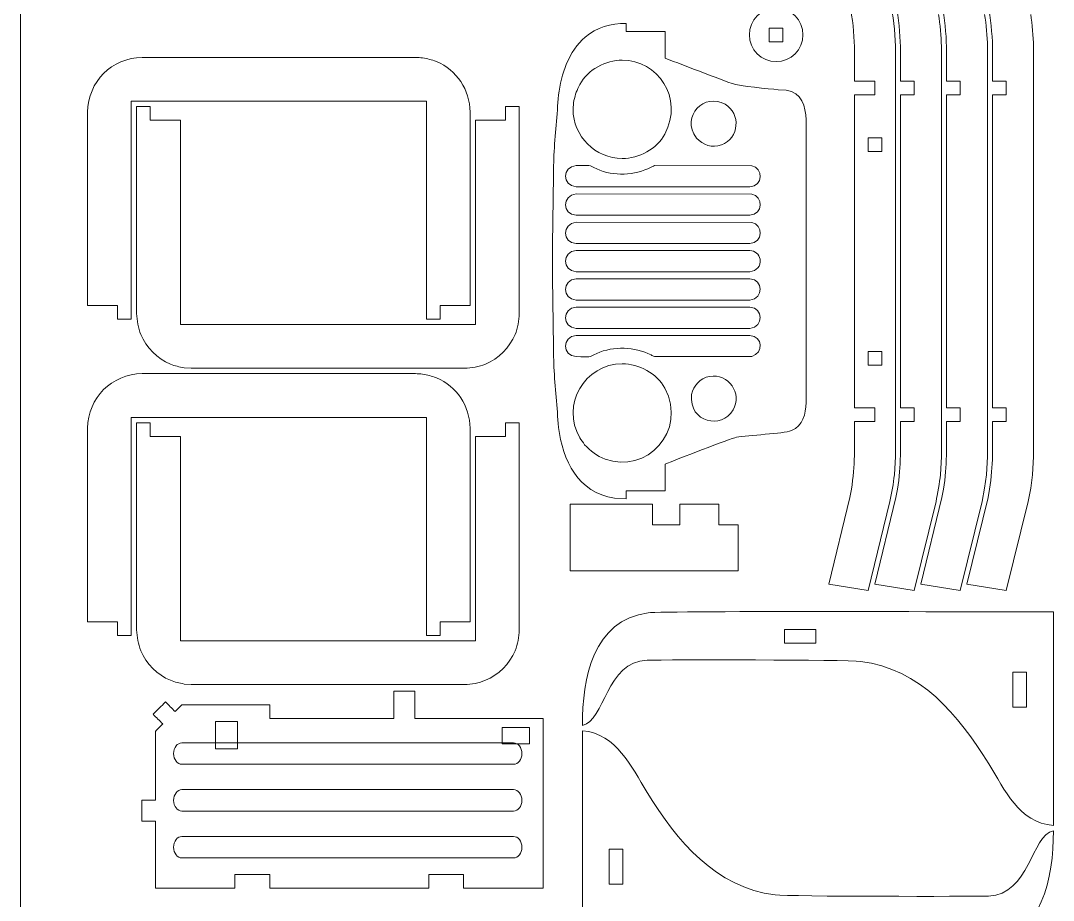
# Model space of a CAD drawing. Header units: centimetres. Extents: x -58 to 58, y -52 to 52.
# Drawn here: x -57.59 to -34.66, y -30.76 to -11.23 of the extents above; entities that cross this region are included whole.
import ezdxf

# ---------------------------------------------------------------- set-up
doc = ezdxf.new("R2010")
doc.units = ezdxf.units.CM
doc.header["$MEASUREMENT"] = 0
doc.layers.add('Camada 1', color=7, linetype='Continuous')

msp = doc.modelspace()

# ---------------------------------------------------------------- linework, layer by layer
at = {"layer": 'Camada 1', "color": 5, "lineweight": 9}
msp.add_open_spline([(-57.5936, -1.19), (-57.5936, -1.19), (-57.5936, -51.17007), (-57.5936, -51.17007)], degree=3, dxfattribs=at)
at = {"layer": 'Camada 1', "color": 3, "lineweight": 9}
for points in [[(-41.40949, -11.54384), (-41.40949, -11.21524), (-41.1431, -10.94884), (-40.81449, -10.94884)], [(-40.81449, -10.94884), (-40.48588, -10.94884), (-40.21949, -11.21524), (-40.21949, -11.54384)], [(-39.17685, -10.88888), (-39.11894, -11.15965), (-39.08387, -11.52896), (-39.076, -11.80459)], [(-38.16567, -11.79617), (-38.17573, -11.46301), (-38.21519, -11.12442), (-38.28666, -10.79863)], [(-38.15438, -10.88888), (-38.09647, -11.15964), (-38.06139, -11.52897), (-38.05351, -11.80459)], [(-37.13189, -10.88888), (-37.07401, -11.15953), (-37.03892, -11.52909), (-37.03104, -11.80459)], [(-36.10946, -10.88888), (-36.05158, -11.15957), (-36.01647, -11.52904), (-36.0086, -11.80459)], [(-37.1432, -11.79617), (-37.14936, -11.59187), (-37.17379, -11.29864), (-37.20684, -11.09506)], [(-36.12074, -11.79617), (-36.1269, -11.59193), (-36.15133, -11.2986), (-36.18437, -11.09506)], [(-35.09829, -11.79617), (-35.10445, -11.59193), (-35.12888, -11.2986), (-35.16193, -11.09506)], [(-44.1486, -11.2886), (-44.48699, -11.2928), (-44.79611, -11.37121), (-45.05901, -11.59595)], [(-44.1486, -11.4681), (-44.1486, -11.40827), (-44.1486, -11.34843), (-44.1486, -11.2886)], [(-45.05901, -11.59595), (-45.4171, -11.90207), (-45.59464, -12.42268), (-45.64727, -12.87794)], [(-43.28061, -11.4681), (-43.56994, -11.4681), (-43.85927, -11.4681), (-44.1486, -11.4681)], [(-43.28061, -12.06285), (-43.28061, -11.8646), (-43.28061, -11.66635), (-43.28061, -11.4681)], [(-40.81449, -12.13884), (-41.1431, -12.13884), (-41.40949, -11.87245), (-41.40949, -11.54384)], [(-40.21949, -11.54384), (-40.21949, -11.87245), (-40.48588, -12.13884), (-40.81449, -12.13884)], [(-39.076, -11.80459), (-39.076, -11.80459), (-39.07498, -12.57318), (-39.07498, -12.57318)], [(-38.16567, -20.90905), (-38.16567, -20.90905), (-38.16567, -11.79617), (-38.16567, -11.79617)], [(-38.05351, -11.80459), (-38.05351, -11.80459), (-38.0525, -12.57318), (-38.0525, -12.57318)], [(-37.1432, -20.90905), (-37.1432, -20.90905), (-37.1432, -11.79617), (-37.1432, -11.79617)], [(-37.03104, -11.80459), (-37.03104, -11.80459), (-37.03004, -12.57318), (-37.03004, -12.57318)], [(-36.12074, -20.90905), (-36.12074, -20.90905), (-36.12074, -11.79617), (-36.12074, -11.79617)], [(-36.0086, -11.80459), (-36.0086, -11.80459), (-36.0076, -12.57318), (-36.0076, -12.57318)], [(-35.09829, -20.90905), (-35.09829, -20.90905), (-35.09829, -11.79617), (-35.09829, -11.79617)], [(-41.79412, -12.62761), (-42.28962, -12.43935), (-42.78512, -12.25111), (-43.28061, -12.06285)], [(-39.07498, -12.57318), (-39.07498, -12.57318), (-38.6198, -12.57318), (-38.6198, -12.57318)], [(-38.6198, -12.57318), (-38.6198, -12.57318), (-38.6198, -12.87662), (-38.6198, -12.87662)], [(-38.0525, -12.57318), (-38.0525, -12.57318), (-37.74906, -12.57318), (-37.74906, -12.57318)], [(-37.74906, -12.57318), (-37.74906, -12.57318), (-37.74906, -12.87662), (-37.74906, -12.87662)], [(-37.03004, -12.57318), (-37.03004, -12.57318), (-36.7266, -12.57318), (-36.7266, -12.57318)], [(-36.7266, -12.57318), (-36.7266, -12.57318), (-36.7266, -12.87662), (-36.7266, -12.87662)], [(-36.0076, -12.57318), (-36.0076, -12.57318), (-35.70415, -12.57318), (-35.70415, -12.57318)], [(-35.70415, -12.57318), (-35.70415, -12.57318), (-35.70415, -12.87662), (-35.70415, -12.87662)], [(-40.7696, -12.76158), (-40.96631, -12.74346), (-41.63592, -12.68069), (-41.79412, -12.62761)], [(-40.59254, -12.77421), (-40.59254, -12.77421), (-40.7696, -12.76158), (-40.7696, -12.76158)], [(-40.15132, -13.42789), (-40.15523, -13.13392), (-40.25322, -12.81689), (-40.59254, -12.77421)], [(-45.64727, -12.87794), (-45.68288, -13.32373), (-45.71848, -13.76952), (-45.75409, -14.21531)], [(-38.6198, -12.87662), (-38.6198, -12.87662), (-39.07495, -12.87664), (-39.07495, -12.87664)], [(-39.07495, -12.87664), (-39.07495, -12.87664), (-39.07495, -19.82858), (-39.07495, -19.82858)], [(-37.74906, -12.87662), (-37.74906, -12.87662), (-38.05248, -12.87664), (-38.05248, -12.87664)], [(-38.05248, -12.87664), (-38.05248, -12.87664), (-38.05248, -19.82858), (-38.05248, -19.82858)], [(-36.7266, -12.87662), (-36.7266, -12.87662), (-37.03001, -12.87664), (-37.03001, -12.87664)], [(-37.03001, -12.87664), (-37.03001, -12.87664), (-37.03001, -19.82858), (-37.03001, -19.82858)], [(-35.70415, -12.87662), (-35.70415, -12.87662), (-36.00756, -12.87664), (-36.00756, -12.87664)], [(-36.00756, -12.87664), (-36.00756, -12.87664), (-36.00756, -19.82858), (-36.00756, -19.82858)], [(-54.71397, -13.13505), (-54.71397, -13.13505), (-55.0174, -13.13505), (-55.0174, -13.13505)], [(-55.0174, -13.13505), (-55.0174, -13.13505), (-55.0174, -17.73305), (-55.0174, -17.73305)], [(-54.71397, -13.4385), (-54.71397, -13.4385), (-54.71397, -13.13505), (-54.71397, -13.13505)], [(-46.52106, -13.13505), (-46.52106, -13.13505), (-46.8245, -13.13505), (-46.8245, -13.13505)], [(-46.8245, -13.13505), (-46.8245, -13.13505), (-46.8245, -13.4385), (-46.8245, -13.4385)], [(-46.52106, -17.73305), (-46.52106, -17.73305), (-46.52106, -13.13505), (-46.52106, -13.13505)], [(-54.04639, -13.4385), (-54.04639, -13.4385), (-54.71397, -13.4385), (-54.71397, -13.4385)], [(-54.04639, -17.97579), (-54.04639, -17.97579), (-54.04639, -13.4385), (-54.04639, -13.4385)], [(-46.8245, -13.4385), (-46.8245, -13.4385), (-47.49208, -13.4385), (-47.49208, -13.4385)], [(-47.49208, -13.4385), (-47.49208, -13.4385), (-47.49208, -17.97579), (-47.49208, -17.97579)], [(-40.1513, -19.70874), (-40.1513, -17.61513), (-40.15132, -15.5215), (-40.15132, -13.42789)], [(-45.75409, -14.21531), (-45.76368, -14.89856), (-45.77327, -15.58182), (-45.78286, -16.26507)], [(-45.78286, -16.26507), (-45.78286, -16.26507), (-45.78286, -16.87158), (-45.78286, -16.87158)], [(-45.78286, -16.87158), (-45.77327, -17.55483), (-45.76367, -18.23808), (-45.75407, -18.92133)], [(-55.0174, -17.73305), (-55.01222, -17.89147), (-54.98598, -18.05034), (-54.92501, -18.19753)], [(-46.61347, -18.19753), (-46.55249, -18.05034), (-46.52625, -17.89148), (-46.52106, -17.73305)], [(-47.49208, -17.97579), (-47.49208, -17.97579), (-54.04639, -17.97579), (-54.04639, -17.97579)], [(-54.92501, -18.19753), (-54.80479, -18.48777), (-54.55837, -18.73419), (-54.26812, -18.85442)], [(-47.27035, -18.85442), (-46.98008, -18.73418), (-46.73369, -18.48778), (-46.61347, -18.19753)], [(-54.26812, -18.85442), (-54.16245, -18.89817), (-54.07045, -18.91486), (-53.96208, -18.93642)], [(-53.96208, -18.93642), (-53.96208, -18.93642), (-53.80364, -18.9468), (-53.80364, -18.9468)], [(-53.80364, -18.9468), (-53.80364, -18.9468), (-47.73484, -18.9468), (-47.73484, -18.9468)], [(-47.73484, -18.9468), (-47.5764, -18.94162), (-47.41754, -18.91538), (-47.27035, -18.85442)], [(-45.75407, -18.92133), (-45.71847, -19.36712), (-45.68286, -19.81292), (-45.64726, -20.2587)], [(-54.89366, -19.0658), (-55.57417, -19.07692), (-56.09627, -19.59906), (-56.10741, -20.27956)], [(-48.82485, -19.0658), (-50.84779, -19.0658), (-52.87071, -19.0658), (-54.89366, -19.0658)], [(-48.66642, -19.07618), (-48.71923, -19.07272), (-48.77203, -19.06926), (-48.82485, -19.0658)], [(-48.36035, -19.15819), (-48.46601, -19.11442), (-48.55806, -19.09774), (-48.66642, -19.07618)], [(-47.61108, -20.27956), (-47.6192, -19.78378), (-47.90436, -19.34707), (-48.36035, -19.15819)], [(-40.47471, -20.32995), (-40.21674, -20.22745), (-40.15792, -19.95653), (-40.1513, -19.70874)], [(-39.07495, -19.82858), (-39.07495, -19.82858), (-38.6198, -19.8286), (-38.6198, -19.8286)], [(-38.6198, -19.8286), (-38.6198, -19.8286), (-38.6198, -20.13204), (-38.6198, -20.13204)], [(-38.05248, -19.82858), (-38.05248, -19.82858), (-37.74906, -19.8286), (-37.74906, -19.8286)], [(-37.74906, -19.8286), (-37.74906, -19.8286), (-37.74906, -20.13204), (-37.74906, -20.13204)], [(-37.03001, -19.82858), (-37.03001, -19.82858), (-36.7266, -19.8286), (-36.7266, -19.8286)], [(-36.7266, -19.8286), (-36.7266, -19.8286), (-36.7266, -20.13204), (-36.7266, -20.13204)], [(-36.00756, -19.82858), (-36.00756, -19.82858), (-35.70415, -19.8286), (-35.70415, -19.8286)], [(-35.70415, -19.8286), (-35.70415, -19.8286), (-35.70415, -20.13204), (-35.70415, -20.13204)], [(-55.1364, -24.87754), (-55.1364, -23.26396), (-55.1364, -21.65039), (-55.1364, -20.0368)], [(-55.1364, -20.0368), (-52.95162, -20.0368), (-50.76687, -20.0368), (-48.58209, -20.0368)], [(-54.71397, -20.1558), (-54.71397, -20.1558), (-55.0174, -20.1558), (-55.0174, -20.1558)], [(-55.0174, -20.1558), (-55.0174, -20.1558), (-55.0174, -24.7538), (-55.0174, -24.7538)], [(-54.71397, -20.45925), (-54.71397, -20.45925), (-54.71397, -20.1558), (-54.71397, -20.1558)], [(-48.58209, -20.0368), (-48.58209, -21.65039), (-48.58209, -23.26396), (-48.58209, -24.87754)], [(-46.52106, -20.1558), (-46.52106, -20.1558), (-46.8245, -20.1558), (-46.8245, -20.1558)], [(-46.8245, -20.1558), (-46.8245, -20.1558), (-46.8245, -20.45925), (-46.8245, -20.45925)], [(-46.52106, -24.7538), (-46.52106, -24.7538), (-46.52106, -20.1558), (-46.52106, -20.1558)], [(-39.07498, -20.13204), (-39.07571, -20.6863), (-39.05857, -21.08973), (-39.14354, -21.63489)], [(-38.6198, -20.13204), (-38.6198, -20.13204), (-39.07498, -20.13204), (-39.07498, -20.13204)], [(-38.0525, -20.13204), (-38.05324, -20.68645), (-38.0361, -21.0896), (-38.12107, -21.63489)], [(-37.74906, -20.13204), (-37.74906, -20.13204), (-38.0525, -20.13204), (-38.0525, -20.13204)], [(-37.03004, -20.13204), (-37.03077, -20.6866), (-37.01362, -21.08945), (-37.0986, -21.63489)], [(-36.7266, -20.13204), (-36.7266, -20.13204), (-37.03004, -20.13204), (-37.03004, -20.13204)], [(-36.0076, -20.13204), (-36.00832, -20.68647), (-35.99118, -21.08957), (-36.07616, -21.63489)], [(-35.70415, -20.13204), (-35.70415, -20.13204), (-36.0076, -20.13204), (-36.0076, -20.13204)], [(-56.10741, -20.27956), (-56.10741, -21.71108), (-56.10741, -23.1426), (-56.10741, -24.57411)], [(-47.61108, -24.57411), (-47.61108, -23.1426), (-47.61108, -21.71108), (-47.61108, -20.27956)], [(-45.64726, -20.2587), (-45.56266, -20.99041), (-45.2071, -21.70859), (-44.40814, -21.8307)], [(-41.69262, -20.47936), (-41.44457, -20.43005), (-40.65791, -20.40274), (-40.47471, -20.32995)], [(-54.04639, -20.45925), (-54.04639, -20.45925), (-54.71397, -20.45925), (-54.71397, -20.45925)], [(-54.04639, -24.99654), (-54.04639, -24.99654), (-54.04639, -20.45925), (-54.04639, -20.45925)], [(-46.8245, -20.45925), (-46.8245, -20.45925), (-47.49208, -20.45925), (-47.49208, -20.45925)], [(-47.49208, -20.45925), (-47.49208, -20.45925), (-47.49208, -24.99654), (-47.49208, -24.99654)], [(-43.2806, -21.07382), (-43.04022, -20.98248), (-41.84277, -20.50922), (-41.69262, -20.47936)], [(-43.28061, -21.66855), (-43.28061, -21.47031), (-43.2806, -21.27206), (-43.2806, -21.07382)], [(-38.18995, -21.31082), (-38.18995, -21.31082), (-38.16567, -20.90905), (-38.16567, -20.90905)], [(-37.16747, -21.31082), (-37.16747, -21.31082), (-37.1432, -20.90905), (-37.1432, -20.90905)], [(-36.14501, -21.31082), (-36.14501, -21.31082), (-36.12074, -20.90905), (-36.12074, -20.90905)], [(-35.12257, -21.31082), (-35.12257, -21.31082), (-35.09829, -20.90905), (-35.09829, -20.90905)], [(-38.28666, -21.90659), (-38.24867, -21.71019), (-38.20914, -21.51107), (-38.18995, -21.31082)], [(-37.2642, -21.90659), (-37.22871, -21.74487), (-37.18315, -21.47433), (-37.16747, -21.31082)], [(-36.18437, -21.61016), (-36.18437, -21.61016), (-36.14501, -21.31082), (-36.14501, -21.31082)], [(-35.16193, -21.61016), (-35.16193, -21.61016), (-35.12257, -21.31082), (-35.12257, -21.31082)], [(-44.14859, -21.84804), (-44.14859, -21.78821), (-44.14859, -21.72838), (-44.14859, -21.66854)], [(-44.14859, -21.66854), (-43.85926, -21.66854), (-43.56994, -21.66855), (-43.28061, -21.66855)], [(-39.14354, -21.63489), (-39.14354, -21.63489), (-39.17685, -21.81634), (-39.17685, -21.81634)], [(-38.12107, -21.63489), (-38.12107, -21.63489), (-38.15438, -21.81634), (-38.15438, -21.81634)], [(-37.0986, -21.63489), (-37.0986, -21.63489), (-37.13189, -21.81634), (-37.13189, -21.81634)], [(-36.24171, -21.90659), (-36.24171, -21.90659), (-36.18437, -21.61016), (-36.18437, -21.61016)], [(-36.07616, -21.63489), (-36.07616, -21.63489), (-36.10946, -21.81634), (-36.10946, -21.81634)], [(-35.21928, -21.90659), (-35.21928, -21.90659), (-35.16193, -21.61016), (-35.16193, -21.61016)], [(-45.39149, -21.96699), (-45.39149, -22.45899), (-45.39149, -22.95098), (-45.39149, -23.44297)], [(-43.56007, -21.96699), (-44.17054, -21.96699), (-44.78102, -21.96699), (-45.39149, -21.96699)], [(-44.40814, -21.8307), (-44.40814, -21.8307), (-44.14859, -21.84804), (-44.14859, -21.84804)], [(-43.56007, -22.4258), (-43.56007, -22.27286), (-43.56007, -22.11993), (-43.56007, -21.96699)], [(-42.08837, -21.96699), (-42.37679, -21.96699), (-42.66523, -21.96699), (-42.95365, -21.96699)], [(-42.95365, -21.96699), (-42.95365, -22.11993), (-42.95365, -22.27286), (-42.95365, -22.4258)], [(-42.08837, -22.4258), (-42.08837, -22.27286), (-42.08837, -22.11993), (-42.08837, -21.96699)], [(-39.17685, -21.81634), (-39.17685, -21.81634), (-39.64718, -23.73951), (-39.64718, -23.73951)], [(-38.77155, -23.88038), (-38.77155, -23.88038), (-38.28666, -21.90659), (-38.28666, -21.90659)], [(-38.15438, -21.81634), (-38.15438, -21.81634), (-38.62471, -23.73951), (-38.62471, -23.73951)], [(-37.74906, -23.88038), (-37.74906, -23.88038), (-37.2642, -21.90659), (-37.2642, -21.90659)], [(-37.13189, -21.81634), (-37.13189, -21.81634), (-37.60224, -23.73951), (-37.60224, -23.73951)], [(-36.7266, -23.88038), (-36.7266, -23.88038), (-36.24171, -21.90659), (-36.24171, -21.90659)], [(-36.10946, -21.81634), (-36.10946, -21.81634), (-36.57979, -23.73951), (-36.57979, -23.73951)], [(-35.70415, -23.88038), (-35.70415, -23.88038), (-35.21928, -21.90659), (-35.21928, -21.90659)], [(-42.95365, -22.4258), (-43.15579, -22.4258), (-43.35793, -22.4258), (-43.56007, -22.4258)], [(-41.65996, -22.4258), (-41.80276, -22.4258), (-41.94557, -22.4258), (-42.08837, -22.4258)], [(-41.65996, -23.44297), (-41.65996, -23.10392), (-41.65996, -22.76485), (-41.65996, -22.4258)], [(-45.39149, -23.44297), (-44.14765, -23.44297), (-42.90381, -23.44297), (-41.65996, -23.44297)], [(-39.64718, -23.73951), (-39.64718, -23.73951), (-38.77155, -23.88038), (-38.77155, -23.88038)], [(-38.62471, -23.73951), (-38.62471, -23.73951), (-37.74906, -23.88038), (-37.74906, -23.88038)], [(-37.60224, -23.73951), (-37.60224, -23.73951), (-36.7266, -23.88038), (-36.7266, -23.88038)], [(-36.57979, -23.73951), (-36.57979, -23.73951), (-35.70415, -23.88038), (-35.70415, -23.88038)], [(-43.65514, -24.37588), (-44.88859, -24.54101), (-45.11692, -25.83321), (-45.11692, -26.87496)], [(-34.65855, -24.35694), (-35.68379, -24.35694), (-43.31067, -24.32976), (-43.65514, -24.37588)], [(-34.65855, -29.09952), (-34.65855, -29.09952), (-34.65855, -24.35694), (-34.65855, -24.35694)], [(-56.10741, -24.57411), (-55.88489, -24.57411), (-55.66237, -24.57411), (-55.43984, -24.57411)], [(-55.43984, -24.57411), (-55.43984, -24.67526), (-55.43984, -24.77639), (-55.43984, -24.87754)], [(-55.0174, -24.7538), (-55.01222, -24.91222), (-54.98598, -25.07109), (-54.92501, -25.21828)], [(-48.27865, -24.87754), (-48.27865, -24.77639), (-48.27865, -24.67526), (-48.27865, -24.57411)], [(-48.27865, -24.57411), (-48.05612, -24.57411), (-47.83361, -24.57411), (-47.61108, -24.57411)], [(-46.61347, -25.21828), (-46.55249, -25.07109), (-46.52625, -24.91223), (-46.52106, -24.7538)], [(-55.43984, -24.87754), (-55.33869, -24.87754), (-55.23755, -24.87754), (-55.1364, -24.87754)], [(-47.49208, -24.99654), (-47.49208, -24.99654), (-54.04639, -24.99654), (-54.04639, -24.99654)], [(-48.58209, -24.87754), (-48.48095, -24.87754), (-48.3798, -24.87754), (-48.27865, -24.87754)], [(-54.92501, -25.21828), (-54.80479, -25.50852), (-54.55837, -25.75494), (-54.26812, -25.87517)], [(-47.27035, -25.87517), (-46.98008, -25.75493), (-46.73369, -25.50853), (-46.61347, -25.21828)], [(-45.11692, -26.87496), (-44.61972, -26.77901), (-44.59639, -25.45532), (-43.67821, -25.42882)], [(-43.67821, -25.42882), (-43.27589, -25.41721), (-39.24625, -25.41622), (-38.94085, -25.45447)], [(-38.94085, -25.45447), (-37.61275, -25.62077), (-36.76698, -26.63823), (-36.09339, -27.72934)], [(-54.26812, -25.87517), (-54.16245, -25.91892), (-54.07045, -25.93561), (-53.96208, -25.95717)], [(-47.73484, -25.96755), (-47.5764, -25.96237), (-47.41754, -25.93613), (-47.27035, -25.87517)], [(-53.96208, -25.95717), (-53.96208, -25.95717), (-53.80364, -25.96755), (-53.80364, -25.96755)], [(-53.80364, -25.96755), (-53.80364, -25.96755), (-47.73484, -25.96755), (-47.73484, -25.96755)], [(-48.84265, -26.11901), (-48.99801, -26.11901), (-49.15339, -26.11901), (-49.30876, -26.11901)], [(-49.30876, -26.11901), (-49.30876, -26.32131), (-49.30876, -26.52361), (-49.30876, -26.72591)], [(-48.84265, -26.72591), (-48.84265, -26.52361), (-48.84265, -26.32131), (-48.84265, -26.11901)], [(-54.37728, -26.35479), (-54.46883, -26.44633), (-54.56038, -26.53789), (-54.65193, -26.62944)], [(-54.16271, -26.56935), (-54.23423, -26.49784), (-54.30576, -26.4263), (-54.37728, -26.35479)], [(-54.01583, -26.42246), (-54.06478, -26.47143), (-54.11375, -26.52039), (-54.16271, -26.56935)], [(-52.06086, -26.42246), (-52.71252, -26.42246), (-53.36417, -26.42246), (-54.01583, -26.42246)], [(-52.06086, -26.72591), (-52.06086, -26.62476), (-52.06086, -26.52361), (-52.06086, -26.42246)], [(-54.65193, -26.62944), (-54.58041, -26.70096), (-54.50888, -26.77249), (-54.43736, -26.84401)], [(-49.30876, -26.72591), (-50.22613, -26.72591), (-51.14349, -26.72591), (-52.06086, -26.72591)], [(-45.99063, -26.72591), (-46.9413, -26.72591), (-47.89198, -26.72591), (-48.84265, -26.72591)], [(-45.99063, -30.4865), (-45.99063, -29.23297), (-45.99063, -27.97945), (-45.99063, -26.72591)], [(-54.43736, -26.84401), (-54.49229, -26.89894), (-54.54722, -26.95387), (-54.60215, -27.0088)], [(-54.60215, -27.0088), (-54.60215, -27.51781), (-54.60215, -28.02683), (-54.60215, -28.53584)], [(-45.11692, -26.99396), (-45.11692, -26.99396), (-45.11692, -31.73654), (-45.11692, -31.73654)], [(-43.68208, -28.36414), (-44.0398, -27.78469), (-44.34972, -27.06681), (-45.11692, -26.99396)], [(-36.09339, -27.72934), (-35.73568, -28.30879), (-35.42575, -29.02667), (-34.65855, -29.09952)], [(-40.83463, -30.63901), (-42.16273, -30.47271), (-43.00849, -29.45525), (-43.68208, -28.36414)], [(-54.60215, -28.53584), (-54.7033, -28.53584), (-54.80445, -28.53584), (-54.9056, -28.53584)], [(-54.9056, -28.53584), (-54.9056, -28.69121), (-54.9056, -28.84656), (-54.9056, -29.00193)], [(-54.9056, -29.00193), (-54.80445, -29.00193), (-54.7033, -29.00193), (-54.60215, -29.00193)], [(-54.60215, -29.00193), (-54.60215, -29.49679), (-54.60215, -29.99164), (-54.60215, -30.4865)], [(-36.12033, -31.7176), (-34.88689, -31.55247), (-34.65855, -30.26027), (-34.65855, -29.21852)], [(-34.65855, -29.21852), (-35.15576, -29.31447), (-35.17908, -30.63815), (-36.09726, -30.66466)], [(-52.83768, -30.4865), (-52.83768, -30.38535), (-52.83768, -30.2842), (-52.83768, -30.18305)], [(-52.83768, -30.18305), (-52.57874, -30.18305), (-52.3198, -30.18305), (-52.06086, -30.18305)], [(-52.06086, -30.18305), (-52.06086, -30.2842), (-52.06086, -30.38535), (-52.06086, -30.4865)], [(-48.53192, -30.4865), (-48.53192, -30.38535), (-48.53192, -30.2842), (-48.53192, -30.18305)], [(-48.53192, -30.18305), (-48.27297, -30.18305), (-48.01404, -30.18305), (-47.75509, -30.18305)], [(-47.75509, -30.18305), (-47.75509, -30.2842), (-47.75509, -30.38535), (-47.75509, -30.4865)], [(-54.60215, -30.4865), (-54.014, -30.4865), (-53.42584, -30.4865), (-52.83768, -30.4865)], [(-52.06086, -30.4865), (-50.88455, -30.4865), (-49.70823, -30.4865), (-48.53192, -30.4865)], [(-47.75509, -30.4865), (-47.16694, -30.4865), (-46.57879, -30.4865), (-45.99063, -30.4865)], [(-36.09726, -30.66466), (-36.49959, -30.67627), (-40.52922, -30.67726), (-40.83463, -30.63901)]]:
    msp.add_open_spline(points, degree=3, dxfattribs=at)
at = {"layer": 'Camada 1', "lineweight": 9}
for points in [[(-40.66277, -11.39212), (-40.66277, -11.39212), (-40.96622, -11.39212), (-40.96622, -11.39212)], [(-40.96622, -11.39212), (-40.96622, -11.39212), (-40.9662, -11.69557), (-40.9662, -11.69557)], [(-40.66277, -11.69557), (-40.66277, -11.69557), (-40.66277, -11.39212), (-40.66277, -11.39212)], [(-40.9662, -11.69557), (-40.9662, -11.69557), (-40.66277, -11.69557), (-40.66277, -11.69557)], [(-54.89366, -12.04505), (-55.57417, -12.05617), (-56.09627, -12.57831), (-56.10741, -13.25881)], [(-48.82485, -12.04505), (-50.84779, -12.04505), (-52.87071, -12.04505), (-54.89366, -12.04505)], [(-48.66642, -12.05543), (-48.71923, -12.05197), (-48.77203, -12.04851), (-48.82485, -12.04505)], [(-48.36035, -12.13744), (-48.46601, -12.09367), (-48.55806, -12.07699), (-48.66642, -12.05543)], [(-47.61108, -13.25881), (-47.6192, -12.76303), (-47.90436, -12.32632), (-48.36035, -12.13744)], [(-45.1764, -12.64576), (-45.00353, -12.3187), (-44.59594, -12.10419), (-44.23224, -12.10419)], [(-44.23224, -12.10419), (-43.45146, -12.10418), (-42.85683, -12.93382), (-43.28807, -13.74953)], [(-45.30807, -13.00111), (-45.27273, -12.8724), (-45.23928, -12.76472), (-45.1764, -12.64576)], [(-42.58634, -13.83896), (-42.94456, -13.33253), (-42.39217, -12.82528), (-41.95042, -13.08368)], [(-55.1364, -17.85679), (-55.1364, -16.24321), (-55.1364, -14.62965), (-55.1364, -13.01605)], [(-55.1364, -13.01605), (-52.95162, -13.01605), (-50.76687, -13.01605), (-48.58209, -13.01605)], [(-48.58209, -13.01605), (-48.58209, -14.62965), (-48.58209, -16.24321), (-48.58209, -17.85679)], [(-45.32569, -13.19765), (-45.31982, -13.13214), (-45.31394, -13.06662), (-45.30807, -13.00111)], [(-56.10741, -13.25881), (-56.10741, -14.69034), (-56.10741, -16.12185), (-56.10741, -17.55336)], [(-47.61108, -17.55336), (-47.61108, -16.12185), (-47.61108, -14.69034), (-47.61108, -13.25881)], [(-44.23224, -14.2911), (-44.82761, -14.2911), (-45.32569, -13.79212), (-45.32569, -13.19765)], [(-41.95042, -13.08368), (-41.58793, -13.2957), (-41.63667, -13.84033), (-42.02834, -13.98581)], [(-43.28807, -13.74953), (-43.46098, -14.07658), (-43.86852, -14.2911), (-44.23224, -14.2911)], [(-42.02834, -13.98581), (-42.23942, -14.0642), (-42.43564, -13.98975), (-42.58634, -13.83896)], [(-38.77146, -13.82863), (-38.77146, -13.82863), (-38.46803, -13.82863), (-38.46803, -13.82863)], [(-38.77146, -14.13207), (-38.77146, -14.13207), (-38.77146, -13.82863), (-38.77146, -13.82863)], [(-38.46803, -13.82863), (-38.46803, -13.82863), (-38.46803, -14.13207), (-38.46803, -14.13207)], [(-38.46803, -14.13207), (-38.46803, -14.13207), (-38.77146, -14.13207), (-38.77146, -14.13207)], [(-45.25991, -14.91591), (-45.56989, -14.90196), (-45.56989, -14.46126), (-45.25991, -14.44731)], [(-45.25991, -14.44731), (-44.9153, -14.43957), (-44.99739, -14.4283), (-44.80065, -14.51968)], [(-43.59021, -14.48548), (-43.56645, -14.47276), (-43.5427, -14.46003), (-43.51893, -14.44731)], [(-43.51893, -14.44731), (-43.51893, -14.44731), (-41.35807, -14.4511), (-41.35807, -14.4511)], [(-44.80065, -14.51968), (-44.41618, -14.69824), (-43.96646, -14.66028), (-43.59021, -14.48548)], [(-41.35807, -14.4511), (-41.09353, -14.49915), (-41.10233, -14.90252), (-41.40004, -14.91591)], [(-45.25991, -15.54481), (-45.5677, -15.5379), (-45.57209, -15.10435), (-45.25991, -15.0762)], [(-41.40004, -14.91591), (-42.68667, -14.91591), (-43.97329, -14.91591), (-45.25991, -14.91591)], [(-45.25991, -15.0762), (-45.25991, -15.0762), (-41.35806, -15.08), (-41.35806, -15.08)], [(-41.35806, -15.08), (-41.09357, -15.12804), (-41.10228, -15.53142), (-41.40004, -15.5448)], [(-41.40004, -15.5448), (-42.68667, -15.5448), (-43.97329, -15.54481), (-45.25991, -15.54481)], [(-45.25991, -16.17372), (-45.56767, -16.1668), (-45.57212, -15.73326), (-45.25991, -15.70512)], [(-45.25991, -15.70512), (-45.25991, -15.70512), (-41.35806, -15.7089), (-41.35806, -15.7089)], [(-41.35806, -15.7089), (-41.09356, -15.75694), (-41.1023, -16.16033), (-41.40004, -16.17372)], [(-41.40004, -16.17372), (-42.68667, -16.17372), (-43.97329, -16.17372), (-45.25991, -16.17372)], [(-45.25991, -16.80262), (-45.56989, -16.78867), (-45.56989, -16.34797), (-45.25991, -16.33402)], [(-45.25991, -16.33402), (-43.97329, -16.33402), (-42.68667, -16.33401), (-41.40004, -16.33401)], [(-41.40004, -16.33401), (-41.27557, -16.3396), (-41.20176, -16.4096), (-41.16953, -16.52634)], [(-41.16953, -16.52634), (-41.15495, -16.68804), (-41.24688, -16.78216), (-41.40004, -16.80262)], [(-45.25991, -16.96291), (-45.56986, -16.97685), (-45.56991, -17.41758), (-45.25991, -17.43152)], [(-41.40004, -16.80262), (-42.68667, -16.80262), (-43.97329, -16.80262), (-45.25991, -16.80262)], [(-41.40004, -16.96291), (-42.68667, -16.96291), (-43.97329, -16.96291), (-45.25991, -16.96291)], [(-41.40004, -17.43151), (-41.08585, -17.40321), (-41.09322, -16.96982), (-41.40004, -16.96291)], [(-56.10741, -17.55336), (-55.88489, -17.55336), (-55.66237, -17.55336), (-55.43984, -17.55336)], [(-55.43984, -17.55336), (-55.43984, -17.65451), (-55.43984, -17.75564), (-55.43984, -17.85679)], [(-48.27865, -17.85679), (-48.27865, -17.75564), (-48.27865, -17.65451), (-48.27865, -17.55336)], [(-48.27865, -17.55336), (-48.05612, -17.55336), (-47.83361, -17.55336), (-47.61108, -17.55336)], [(-45.25991, -17.59183), (-45.56989, -17.60578), (-45.56986, -18.04649), (-45.25991, -18.06043)], [(-45.25991, -17.43152), (-43.97329, -17.43152), (-42.68667, -17.43151), (-41.40004, -17.43151)], [(-41.40004, -17.59182), (-42.68667, -17.59182), (-43.97329, -17.59183), (-45.25991, -17.59183)], [(-41.40004, -18.06043), (-41.08587, -18.03213), (-41.09321, -17.59872), (-41.40004, -17.59182)], [(-55.43984, -17.85679), (-55.33869, -17.85679), (-55.23755, -17.85679), (-55.1364, -17.85679)], [(-48.58209, -17.85679), (-48.48095, -17.85679), (-48.3798, -17.85679), (-48.27865, -17.85679)], [(-45.25991, -18.06043), (-43.97329, -18.06043), (-42.68667, -18.06043), (-41.40004, -18.06043)], [(-45.25991, -18.22073), (-45.56989, -18.23468), (-45.56987, -18.67539), (-45.25991, -18.68933)], [(-41.40004, -18.22072), (-42.68667, -18.22072), (-43.97329, -18.22073), (-45.25991, -18.22073)], [(-41.35806, -18.68553), (-41.08626, -18.61048), (-41.11127, -18.22722), (-41.40004, -18.22072)], [(-44.80063, -18.61697), (-44.41465, -18.45083), (-43.96615, -18.4634), (-43.5902, -18.65117)], [(-38.77146, -18.57317), (-38.77146, -18.57317), (-38.46803, -18.57317), (-38.46803, -18.57317)], [(-38.77146, -18.87661), (-38.77146, -18.87661), (-38.77146, -18.57317), (-38.77146, -18.57317)], [(-38.46803, -18.57317), (-38.46803, -18.57317), (-38.46803, -18.87661), (-38.46803, -18.87661)], [(-45.25991, -18.68933), (-44.91527, -18.69708), (-44.9974, -18.70835), (-44.80063, -18.61697)], [(-43.5902, -18.65117), (-43.56644, -18.66389), (-43.54269, -18.67661), (-43.51892, -18.68933)], [(-43.51892, -18.68933), (-43.51892, -18.68933), (-41.35806, -18.68553), (-41.35806, -18.68553)], [(-44.23223, -18.84554), (-45.0716, -18.84554), (-45.59755, -19.77083), (-45.17639, -20.49088)], [(-43.28807, -19.38711), (-43.46103, -19.06003), (-43.86845, -18.84554), (-44.23223, -18.84554)], [(-38.46803, -18.87661), (-38.46803, -18.87661), (-38.77146, -18.87661), (-38.77146, -18.87661)], [(-42.29348, -19.12759), (-42.51203, -19.1671), (-42.64053, -19.32831), (-42.69599, -19.5301)], [(-41.77063, -19.87318), (-41.55743, -19.50869), (-41.87242, -19.05147), (-42.29348, -19.12759)], [(-44.61377, -20.96403), (-43.70287, -21.3023), (-42.77842, -20.35097), (-43.28807, -19.38711)], [(-42.69599, -19.5301), (-42.75295, -20.1645), (-42.02007, -20.29963), (-41.77063, -19.87318)], [(-45.17639, -20.49088), (-45.14043, -20.54176), (-45.10448, -20.59262), (-45.06852, -20.64349)], [(-45.06852, -20.64349), (-44.92894, -20.78306), (-44.80309, -20.89372), (-44.61377, -20.96403)], [(-39.9328, -24.74535), (-39.9328, -24.74535), (-40.63192, -24.74535), (-40.63192, -24.74535)], [(-40.63192, -24.74535), (-40.63192, -24.74535), (-40.63192, -25.04878), (-40.63192, -25.04878)], [(-39.9328, -25.04878), (-39.9328, -25.04878), (-39.9328, -24.74535), (-39.9328, -24.74535)], [(-40.63192, -25.04878), (-40.63192, -25.04878), (-39.9328, -25.04878), (-39.9328, -25.04878)], [(-35.55574, -25.69316), (-35.55574, -25.69316), (-35.25229, -25.69316), (-35.25229, -25.69316)], [(-35.55574, -26.46997), (-35.55574, -26.46997), (-35.55574, -25.69316), (-35.55574, -25.69316)], [(-35.25229, -25.69316), (-35.25229, -25.69316), (-35.25229, -26.46997), (-35.25229, -26.46997)], [(-35.25229, -26.46997), (-35.25229, -26.46997), (-35.55574, -26.46997), (-35.55574, -26.46997)], [(-53.26638, -27.3935), (-53.26638, -27.1912), (-53.26638, -26.9889), (-53.26638, -26.7866)], [(-53.26638, -26.7866), (-53.10454, -26.7866), (-52.9427, -26.7866), (-52.78086, -26.7866)], [(-52.78086, -26.7866), (-52.78086, -26.9889), (-52.78086, -27.1912), (-52.78086, -27.3935)], [(-46.29407, -26.92011), (-46.49637, -26.92011), (-46.69867, -26.92011), (-46.90097, -26.92011)], [(-46.90097, -26.92011), (-46.90097, -27.04149), (-46.90097, -27.16287), (-46.90097, -27.28425)], [(-46.29407, -27.28425), (-46.29407, -27.16287), (-46.29407, -27.04149), (-46.29407, -26.92011)], [(-46.90097, -27.28425), (-46.69867, -27.28425), (-46.49637, -27.28425), (-46.29407, -27.28425)], [(-52.78086, -27.3935), (-52.9427, -27.3935), (-53.10454, -27.3935), (-53.26638, -27.3935)], [(-44.52319, -30.40032), (-44.52319, -30.40032), (-44.52319, -29.62351), (-44.52319, -29.62351)], [(-44.52319, -29.62351), (-44.52319, -29.62351), (-44.21974, -29.62351), (-44.21974, -29.62351)], [(-44.21974, -29.62351), (-44.21974, -29.62351), (-44.21974, -30.40032), (-44.21974, -30.40032)], [(-44.21974, -30.40032), (-44.21974, -30.40032), (-44.52319, -30.40032), (-44.52319, -30.40032)]]:
    msp.add_open_spline(points, degree=3, dxfattribs=at)
at = {"layer": 'Camada 1', "color": 1, "lineweight": 9}
for points in [[(-54.19673, -27.50117), (-54.19673, -27.37008), (-54.114, -27.26317), (-54.01257, -27.26317)], [(-54.01257, -27.26317), (-51.557, -27.26317), (-49.10146, -27.26317), (-46.6459, -27.26317)], [(-46.6459, -27.26317), (-46.54446, -27.26317), (-46.46173, -27.37008), (-46.46173, -27.50117)], [(-54.01257, -27.73917), (-54.114, -27.73917), (-54.19673, -27.63226), (-54.19673, -27.50117)], [(-46.46173, -27.50117), (-46.46173, -27.63226), (-46.54446, -27.73917), (-46.6459, -27.73917)], [(-46.6459, -27.73917), (-49.10146, -27.73917), (-51.557, -27.73917), (-54.01257, -27.73917)], [(-54.19673, -28.54083), (-54.19673, -28.40974), (-54.114, -28.30283), (-54.01257, -28.30283)], [(-54.01257, -28.30283), (-51.557, -28.30283), (-49.10146, -28.30283), (-46.6459, -28.30283)], [(-46.6459, -28.30283), (-46.54446, -28.30283), (-46.46173, -28.40974), (-46.46173, -28.54083)], [(-54.01257, -28.77883), (-54.114, -28.77883), (-54.19673, -28.67192), (-54.19673, -28.54083)], [(-46.46173, -28.54083), (-46.46173, -28.67192), (-46.54446, -28.77883), (-46.6459, -28.77883)], [(-46.6459, -28.77883), (-49.10146, -28.77883), (-51.557, -28.77883), (-54.01257, -28.77883)], [(-54.19673, -29.58048), (-54.19673, -29.44939), (-54.114, -29.34248), (-54.01257, -29.34248)], [(-54.01257, -29.34248), (-51.557, -29.34248), (-49.10146, -29.34248), (-46.6459, -29.34248)], [(-46.6459, -29.34248), (-46.54446, -29.34248), (-46.46173, -29.44939), (-46.46173, -29.58048)], [(-54.01257, -29.81848), (-54.114, -29.81848), (-54.19673, -29.71157), (-54.19673, -29.58048)], [(-46.46173, -29.58048), (-46.46173, -29.71157), (-46.54446, -29.81848), (-46.6459, -29.81848)], [(-46.6459, -29.81848), (-49.10146, -29.81848), (-51.557, -29.81848), (-54.01257, -29.81848)]]:
    msp.add_open_spline(points, degree=3, dxfattribs=at)

doc.saveas('drawing.dxf')
